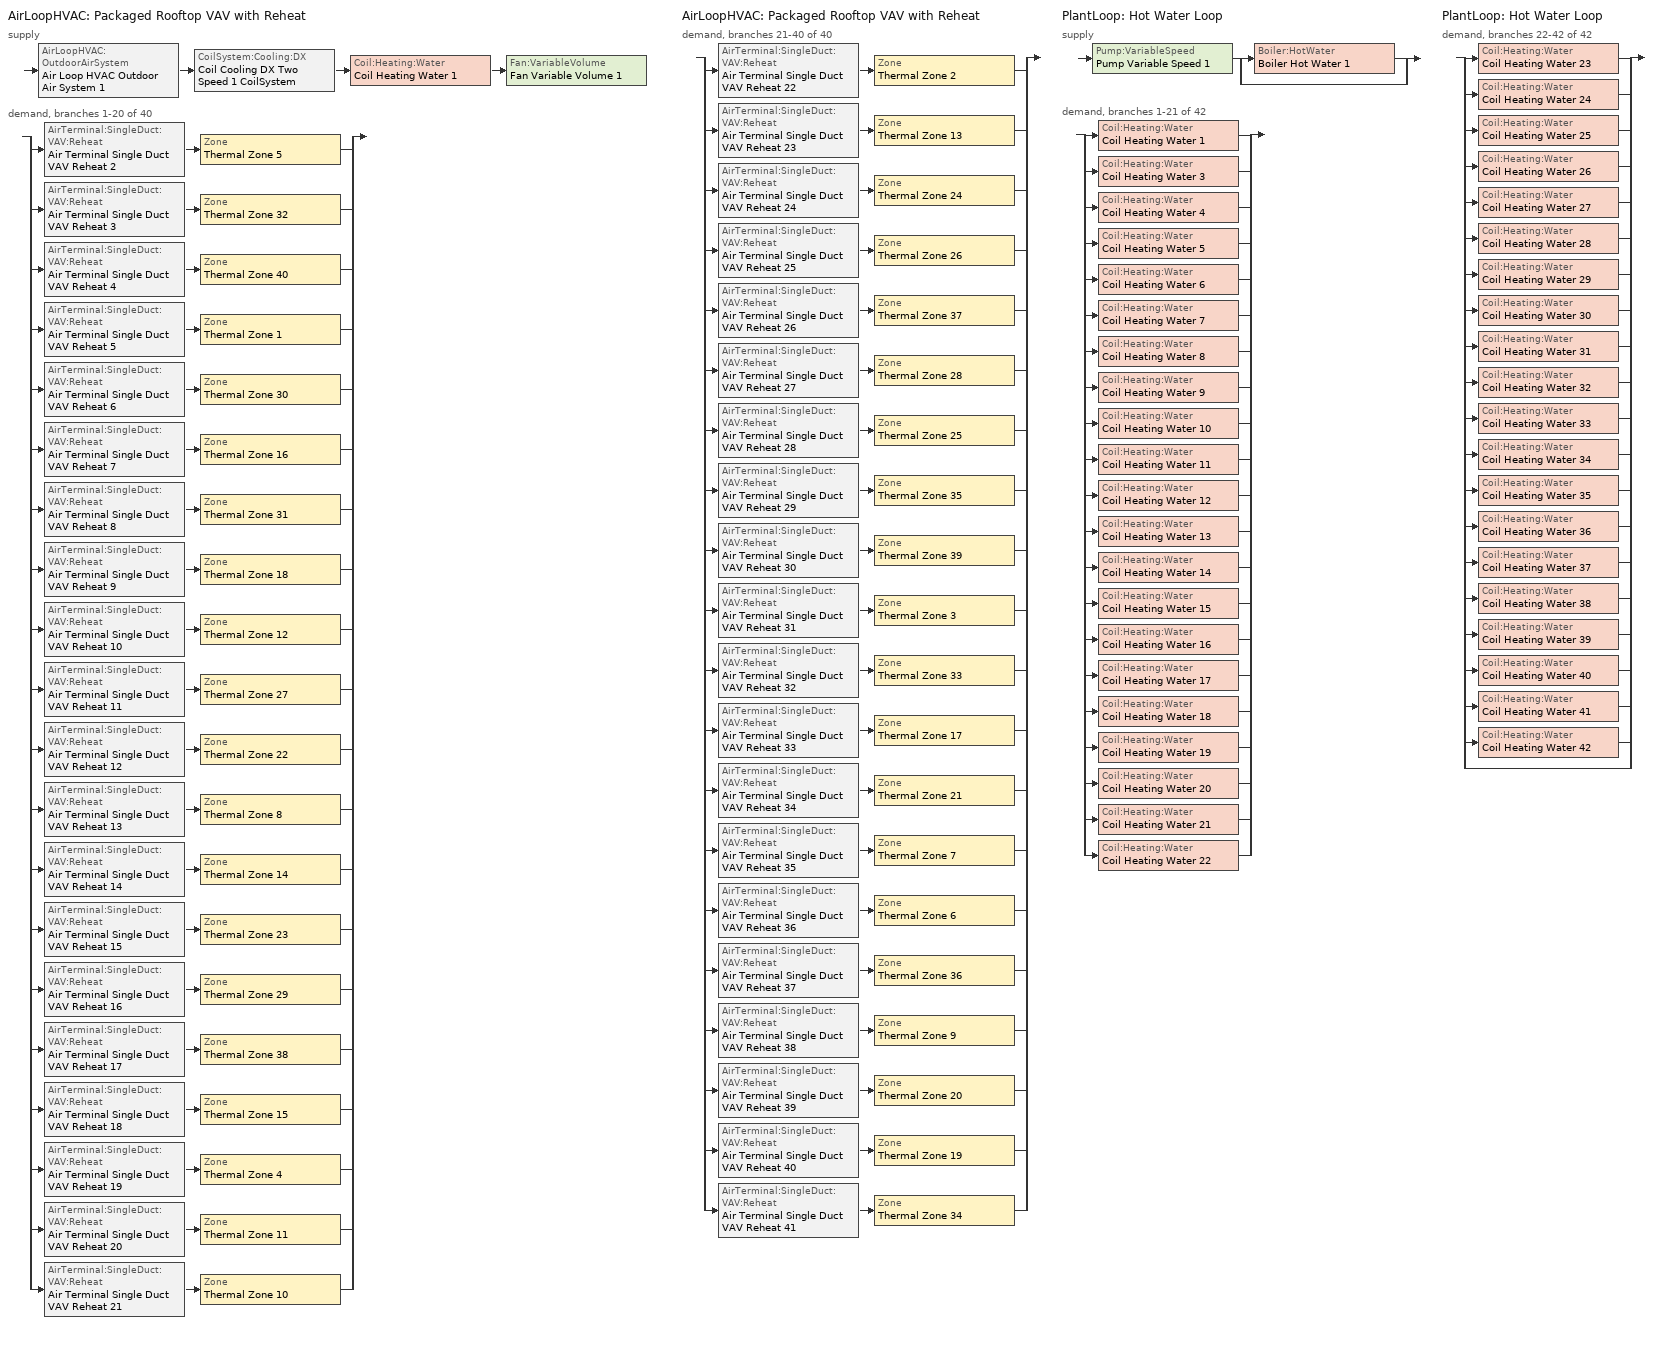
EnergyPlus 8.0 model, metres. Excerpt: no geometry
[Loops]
AirLoopHVAC 'Packaged Rooftop VAV with Reheat'
 supply: AirLoopHVAC:OutdoorAirSystem 'Air Loop HVAC Outdoor Air System 1' > CoilSystem:Cooling:DX 'Coil Cooling DX Two Speed 1 CoilSystem' > Coil:Heating:Water 'Coil Heating Water 1' > Fan:VariableVolume 'Fan Variable Volume 1'
 demand, branches 1-20 of 40: split
  | AirTerminal:SingleDuct:VAV:Reheat 'Air Terminal Single Duct VAV Reheat 2' > Zone 'Thermal Zone 5'
  | AirTerminal:SingleDuct:VAV:Reheat 'Air Terminal Single Duct VAV Reheat 3' > Zone 'Thermal Zone 32'
  | AirTerminal:SingleDuct:VAV:Reheat 'Air Terminal Single Duct VAV Reheat 4' > Zone 'Thermal Zone 40'
  | AirTerminal:SingleDuct:VAV:Reheat 'Air Terminal Single Duct VAV Reheat 5' > Zone 'Thermal Zone 1'
  | AirTerminal:SingleDuct:VAV:Reheat 'Air Terminal Single Duct VAV Reheat 6' > Zone 'Thermal Zone 30'
  | AirTerminal:SingleDuct:VAV:Reheat 'Air Terminal Single Duct VAV Reheat 7' > Zone 'Thermal Zone 16'
  | AirTerminal:SingleDuct:VAV:Reheat 'Air Terminal Single Duct VAV Reheat 8' > Zone 'Thermal Zone 31'
  | AirTerminal:SingleDuct:VAV:Reheat 'Air Terminal Single Duct VAV Reheat 9' > Zone 'Thermal Zone 18'
  | AirTerminal:SingleDuct:VAV:Reheat 'Air Terminal Single Duct VAV Reheat 10' > Zone 'Thermal Zone 12'
  | AirTerminal:SingleDuct:VAV:Reheat 'Air Terminal Single Duct VAV Reheat 11' > Zone 'Thermal Zone 27'
  | AirTerminal:SingleDuct:VAV:Reheat 'Air Terminal Single Duct VAV Reheat 12' > Zone 'Thermal Zone 22'
  | AirTerminal:SingleDuct:VAV:Reheat 'Air Terminal Single Duct VAV Reheat 13' > Zone 'Thermal Zone 8'
  | AirTerminal:SingleDuct:VAV:Reheat 'Air Terminal Single Duct VAV Reheat 14' > Zone 'Thermal Zone 14'
  | AirTerminal:SingleDuct:VAV:Reheat 'Air Terminal Single Duct VAV Reheat 15' > Zone 'Thermal Zone 23'
  | AirTerminal:SingleDuct:VAV:Reheat 'Air Terminal Single Duct VAV Reheat 16' > Zone 'Thermal Zone 29'
  | AirTerminal:SingleDuct:VAV:Reheat 'Air Terminal Single Duct VAV Reheat 17' > Zone 'Thermal Zone 38'
  | AirTerminal:SingleDuct:VAV:Reheat 'Air Terminal Single Duct VAV Reheat 18' > Zone 'Thermal Zone 15'
  | AirTerminal:SingleDuct:VAV:Reheat 'Air Terminal Single Duct VAV Reheat 19' > Zone 'Thermal Zone 4'
  | AirTerminal:SingleDuct:VAV:Reheat 'Air Terminal Single Duct VAV Reheat 20' > Zone 'Thermal Zone 11'
  | AirTerminal:SingleDuct:VAV:Reheat 'Air Terminal Single Duct VAV Reheat 21' > Zone 'Thermal Zone 10'
AirLoopHVAC 'Packaged Rooftop VAV with Reheat'
 demand, branches 21-40 of 40: split
  | AirTerminal:SingleDuct:VAV:Reheat 'Air Terminal Single Duct VAV Reheat 22' > Zone 'Thermal Zone 2'
  | AirTerminal:SingleDuct:VAV:Reheat 'Air Terminal Single Duct VAV Reheat 23' > Zone 'Thermal Zone 13'
  | AirTerminal:SingleDuct:VAV:Reheat 'Air Terminal Single Duct VAV Reheat 24' > Zone 'Thermal Zone 24'
  | AirTerminal:SingleDuct:VAV:Reheat 'Air Terminal Single Duct VAV Reheat 25' > Zone 'Thermal Zone 26'
  | AirTerminal:SingleDuct:VAV:Reheat 'Air Terminal Single Duct VAV Reheat 26' > Zone 'Thermal Zone 37'
  | AirTerminal:SingleDuct:VAV:Reheat 'Air Terminal Single Duct VAV Reheat 27' > Zone 'Thermal Zone 28'
  | AirTerminal:SingleDuct:VAV:Reheat 'Air Terminal Single Duct VAV Reheat 28' > Zone 'Thermal Zone 25'
  | AirTerminal:SingleDuct:VAV:Reheat 'Air Terminal Single Duct VAV Reheat 29' > Zone 'Thermal Zone 35'
  | AirTerminal:SingleDuct:VAV:Reheat 'Air Terminal Single Duct VAV Reheat 30' > Zone 'Thermal Zone 39'
  | AirTerminal:SingleDuct:VAV:Reheat 'Air Terminal Single Duct VAV Reheat 31' > Zone 'Thermal Zone 3'
  | AirTerminal:SingleDuct:VAV:Reheat 'Air Terminal Single Duct VAV Reheat 32' > Zone 'Thermal Zone 33'
  | AirTerminal:SingleDuct:VAV:Reheat 'Air Terminal Single Duct VAV Reheat 33' > Zone 'Thermal Zone 17'
  | AirTerminal:SingleDuct:VAV:Reheat 'Air Terminal Single Duct VAV Reheat 34' > Zone 'Thermal Zone 21'
  | AirTerminal:SingleDuct:VAV:Reheat 'Air Terminal Single Duct VAV Reheat 35' > Zone 'Thermal Zone 7'
  | AirTerminal:SingleDuct:VAV:Reheat 'Air Terminal Single Duct VAV Reheat 36' > Zone 'Thermal Zone 6'
  | AirTerminal:SingleDuct:VAV:Reheat 'Air Terminal Single Duct VAV Reheat 37' > Zone 'Thermal Zone 36'
  | AirTerminal:SingleDuct:VAV:Reheat 'Air Terminal Single Duct VAV Reheat 38' > Zone 'Thermal Zone 9'
  | AirTerminal:SingleDuct:VAV:Reheat 'Air Terminal Single Duct VAV Reheat 39' > Zone 'Thermal Zone 20'
  | AirTerminal:SingleDuct:VAV:Reheat 'Air Terminal Single Duct VAV Reheat 40' > Zone 'Thermal Zone 19'
  | AirTerminal:SingleDuct:VAV:Reheat 'Air Terminal Single Duct VAV Reheat 41' > Zone 'Thermal Zone 34'
PlantLoop 'Hot Water Loop'
 supply: Pump:VariableSpeed 'Pump Variable Speed 1' > split
  | Boiler:HotWater 'Boiler Hot Water 1'
  | bypass
 demand, branches 1-21 of 42: split
  | Coil:Heating:Water 'Coil Heating Water 1'
  | Coil:Heating:Water 'Coil Heating Water 3'
  | Coil:Heating:Water 'Coil Heating Water 4'
  | Coil:Heating:Water 'Coil Heating Water 5'
  | Coil:Heating:Water 'Coil Heating Water 6'
  | Coil:Heating:Water 'Coil Heating Water 7'
  | Coil:Heating:Water 'Coil Heating Water 8'
  | Coil:Heating:Water 'Coil Heating Water 9'
  | Coil:Heating:Water 'Coil Heating Water 10'
  | Coil:Heating:Water 'Coil Heating Water 11'
  | Coil:Heating:Water 'Coil Heating Water 12'
  | Coil:Heating:Water 'Coil Heating Water 13'
  | Coil:Heating:Water 'Coil Heating Water 14'
  | Coil:Heating:Water 'Coil Heating Water 15'
  | Coil:Heating:Water 'Coil Heating Water 16'
  | Coil:Heating:Water 'Coil Heating Water 17'
  | Coil:Heating:Water 'Coil Heating Water 18'
  | Coil:Heating:Water 'Coil Heating Water 19'
  | Coil:Heating:Water 'Coil Heating Water 20'
  | Coil:Heating:Water 'Coil Heating Water 21'
  | Coil:Heating:Water 'Coil Heating Water 22'
PlantLoop 'Hot Water Loop'
 demand, branches 22-42 of 42: split
  | Coil:Heating:Water 'Coil Heating Water 23'
  | Coil:Heating:Water 'Coil Heating Water 24'
  | Coil:Heating:Water 'Coil Heating Water 25'
  | Coil:Heating:Water 'Coil Heating Water 26'
  | Coil:Heating:Water 'Coil Heating Water 27'
  | Coil:Heating:Water 'Coil Heating Water 28'
  | Coil:Heating:Water 'Coil Heating Water 29'
  | Coil:Heating:Water 'Coil Heating Water 30'
  | Coil:Heating:Water 'Coil Heating Water 31'
  | Coil:Heating:Water 'Coil Heating Water 32'
  | Coil:Heating:Water 'Coil Heating Water 33'
  | Coil:Heating:Water 'Coil Heating Water 34'
  | Coil:Heating:Water 'Coil Heating Water 35'
  | Coil:Heating:Water 'Coil Heating Water 36'
  | Coil:Heating:Water 'Coil Heating Water 37'
  | Coil:Heating:Water 'Coil Heating Water 38'
  | Coil:Heating:Water 'Coil Heating Water 39'
  | Coil:Heating:Water 'Coil Heating Water 40'
  | Coil:Heating:Water 'Coil Heating Water 41'
  | Coil:Heating:Water 'Coil Heating Water 42'
  | bypass
[AirLoopHVAC]
Packaged Rooftop VAV with Reheat: Design Supply Air Flow Rate {m3/s}=AutoSize
[Sizing:System]
Packaged Rooftop VAV with Reheat: Type of Load to Size On=Sensible; Design Outdoor Air Flow Rate {m3/s}=Autosize; Minimum System Air Flow Ratio=0.3; Preheat Design Temperature {C}=7; Preheat Design Humidity Ratio {kgWater/kgDryAir}=0.008; Precool Design Temperature {C}=12.8; Precool Design Humidity Ratio {kgWater/kgDryAir}=0.008; Central Cooling Design Supply Air Temperature {C}=12.8; Central Heating Design Supply Air Temperature {C}=12.8; Sizing Option=NonCoincident; 100% Outdoor Air in Cooling=Yes; 100% Outdoor Air in Heating=Yes; Central Cooling Design Supply Air Humidity Ratio {kgWater/kgDryAir}=0.0085; Central Heating Design Supply Air Humidity Ratio {kgWater/kgDryAir}=0.008; Cooling Design Air Flow Method=DesignDay; Cooling Design Air Flow Rate {m3/s}=0; Heating Design Air Flow Method=DesignDay; Heating Design Air Flow Rate {m3/s}=0; System Outdoor Air Method=ZoneSum
[Controller:WaterCoil]
Controller Water Coil 1: Control Variable=Temperature; Action=Normal; Actuator Variable=Flow; Controller Convergence Tolerance {deltaC}=Autosize; Maximum Actuated Flow {m3/s}=Autosize; Minimum Actuated Flow {m3/s}=1e-07
[Controller:OutdoorAir]
Controller Outdoor Air 1: Minimum Outdoor Air Flow Rate {m3/s}=Autosize; Maximum Outdoor Air Flow Rate {m3/s}=Autosize; Economizer Control Type=NoEconomizer; Economizer Control Action Type=ModulateFlow; Economizer Maximum Limit Dry-Bulb Temperature {C}=28; Economizer Maximum Limit Enthalpy {J/kg}=64000; Economizer Minimum Limit Dry-Bulb Temperature {C}=-100; Lockout Type=NoLockout; Minimum Limit Type=FixedMinimum; Mechanical Ventilation Controller=Controller Mechanical Ventilation 1; High Humidity Control=No; Control High Indoor Humidity Based on Outdoor Humidity Ratio=Yes; Heat Recovery Bypass Control Type=BypassWhenOAFlowGreaterThanMinimum
[Controller:MechanicalVentilation]
Controller Mechanical Ventilation 1: Availability Schedule=Always On Discrete; Demand Controlled Ventilation=No; System Outdoor Air Method=ZoneSum; Zone Name 1=Thermal Zone 1; Design Specification Outdoor Air Object Name 1=ASHRAE_90.1-2004 ClimateZone 1-8 MediumOffice WholeBuilding Ventilation; Design Specification Zone Air Distribution Object Name 1=Thermal Zone 1 Design Spec Zone Air Dist; Zone Name 2=Thermal Zone 10; Design Specification Outdoor Air Object Name 2=ASHRAE_90.1-2004 ClimateZone 1-8 MediumOffice WholeBuilding Ventilation; Design Specification Zone Air Distribution Object Name 2=Thermal Zone 10 Design Spec Zone Air Dist; Zone Name 3=Thermal Zone 11; Design Specification Outdoor Air Object Name 3=ASHRAE_90.1-2004 ClimateZone 1-8 MediumOffice WholeBuilding Ventilation; Design Specification Zone Air Distribution Object Name 3=Thermal Zone 11 Design Spec Zone Air Dist; Zone Name 4=Thermal Zone 12; Design Specification Outdoor Air Object Name 4=ASHRAE_90.1-2004 ClimateZone 1-8 MediumOffice WholeBuilding Ventilation; Design Specification Zone Air Distribution Object Name 4=Thermal Zone 12 Design Spec Zone Air Dist; Zone Name 5=Thermal Zone 13; Design Specification Outdoor Air Object Name 5=ASHRAE_90.1-2004 ClimateZone 1-8 MediumOffice WholeBuilding Ventilation; Design Specification Zone Air Distribution Object Name 5=Thermal Zone 13 Design Spec Zone Air Dist; Zone Name 6=Thermal Zone 14; Design Specification Outdoor Air Object Name 6=ASHRAE_90.1-2004 ClimateZone 1-8 MediumOffice WholeBuilding Ventilation; Design Specification Zone Air Distribution Object Name 6=Thermal Zone 14 Design Spec Zone Air Dist; Zone Name 7=Thermal Zone 15; Design Specification Outdoor Air Object Name 7=ASHRAE_90.1-2004 ClimateZone 1-8 MediumOffice WholeBuilding Ventilation; Design Specification Zone Air Distribution Object Name 7=Thermal Zone 15 Design Spec Zone Air Dist; Zone Name 8=Thermal Zone 16; Design Specification Outdoor Air Object Name 8=ASHRAE_90.1-2004 ClimateZone 1-8 MediumOffice WholeBuilding Ventilation; Design Specification Zone Air Distribution Object Name 8=Thermal Zone 16 Design Spec Zone Air Dist; Zone Name 9=Thermal Zone 17; Design Specification Outdoor Air Object Name 9=ASHRAE_90.1-2004 ClimateZone 1-8 MediumOffice WholeBuilding Ventilation; Design Specification Zone Air Distribution Object Name 9=Thermal Zone 17 Design Spec Zone Air Dist; Zone Name 10=Thermal Zone 18; Design Specification Outdoor Air Object Name 10=ASHRAE_90.1-2004 ClimateZone 1-8 MediumOffice WholeBuilding Ventilation; Design Specification Zone Air Distribution Object Name 10=Thermal Zone 18 Design Spec Zone Air Dist; Zone Name 11=Thermal Zone 19; Design Specification Outdoor Air Object Name 11=ASHRAE_90.1-2004 ClimateZone 1-8 MediumOffice WholeBuilding Ventilation; Design Specification Zone Air Distribution Object Name 11=Thermal Zone 19 Design Spec Zone Air Dist; Zone Name 12=Thermal Zone 2; Design Specification Outdoor Air Object Name 12=ASHRAE_90.1-2004 ClimateZone 1-8 MediumOffice WholeBuilding Ventilation; Design Specification Zone Air Distribution Object Name 12=Thermal Zone 2 Design Spec Zone Air Dist; Zone Name 13=Thermal Zone 20; Design Specification Outdoor Air Object Name 13=ASHRAE_90.1-2004 ClimateZone 1-8 MediumOffice WholeBuilding Ventilation; Design Specification Zone Air Distribution Object Name 13=Thermal Zone 20 Design Spec Zone Air Dist; Zone Name 14=Thermal Zone 21; Design Specification Outdoor Air Object Name 14=ASHRAE_90.1-2004 ClimateZone 1-8 MediumOffice WholeBuilding Ventilation; Design Specification Zone Air Distribution Object Name 14=Thermal Zone 21 Design Spec Zone Air Dist; Zone Name 15=Thermal Zone 22; Design Specification Outdoor Air Object Name 15=ASHRAE_90.1-2004 ClimateZone 1-8 MediumOffice WholeBuilding Ventilation; Design Specification Zone Air Distribution Object Name 15=Thermal Zone 22 Design Spec Zone Air Dist; Zone Name 16=Thermal Zone 23; Design Specification Outdoor Air Object Name 16=ASHRAE_90.1-2004 ClimateZone 1-8 MediumOffice WholeBuilding Ventilation; Design Specification Zone Air Distribution Object Name 16=Thermal Zone 23 Design Spec Zone Air Dist; Zone Name 17=Thermal Zone 24; Design Specification Outdoor Air Object Name 17=ASHRAE_90.1-2004 ClimateZone 1-8 MediumOffice WholeBuilding Ventilation; Design Specification Zone Air Distribution Object Name 17=Thermal Zone 24 Design Spec Zone Air Dist; Zone Name 18=Thermal Zone 25; Design Specification Outdoor Air Object Name 18=ASHRAE_90.1-2004 ClimateZone 1-8 MediumOffice WholeBuilding Ventilation; Design Specification Zone Air Distribution Object Name 18=Thermal Zone 25 Design Spec Zone Air Dist; Zone Name 19=Thermal Zone 26; Design Specification Outdoor Air Object Name 19=ASHRAE_90.1-2004 ClimateZone 1-8 MediumOffice WholeBuilding Ventilation; Design Specification Zone Air Distribution Object Name 19=Thermal Zone 26 Design Spec Zone Air Dist; Zone Name 20=Thermal Zone 27; Design Specification Outdoor Air Object Name 20=ASHRAE_90.1-2004 ClimateZone 1-8 MediumOffice WholeBuilding Ventilation; Design Specification Zone Air Distribution Object Name 20=Thermal Zone 27 Design Spec Zone Air Dist; Zone Name 21=Thermal Zone 28; Design Specification Outdoor Air Object Name 21=ASHRAE_90.1-2004 ClimateZone 1-8 MediumOffice WholeBuilding Ventilation; Design Specification Zone Air Distribution Object Name 21=Thermal Zone 28 Design Spec Zone Air Dist; Zone Name 22=Thermal Zone 29; Design Specification Outdoor Air Object Name 22=ASHRAE_90.1-2004 ClimateZone 1-8 MediumOffice WholeBuilding Ventilation; Design Specification Zone Air Distribution Object Name 22=Thermal Zone 29 Design Spec Zone Air Dist; Zone Name 23=Thermal Zone 3; Design Specification Outdoor Air Object Name 23=ASHRAE_90.1-2004 ClimateZone 1-8 MediumOffice WholeBuilding Ventilation; Design Specification Zone Air Distribution Object Name 23=Thermal Zone 3 Design Spec Zone Air Dist; Zone Name 24=Thermal Zone 30; Design Specification Outdoor Air Object Name 24=ASHRAE_90.1-2004 ClimateZone 1-8 MediumOffice WholeBuilding Ventilation; Design Specification Zone Air Distribution Object Name 24=Thermal Zone 30 Design Spec Zone Air Dist; Zone Name 25=Thermal Zone 31; Design Specification Outdoor Air Object Name 25=ASHRAE_90.1-2004 ClimateZone 1-8 MediumOffice WholeBuilding Ventilation; Design Specification Zone Air Distribution Object Name 25=Thermal Zone 31 Design Spec Zone Air Dist; Zone Name 26=Thermal Zone 32; Design Specification Outdoor Air Object Name 26=ASHRAE_90.1-2004 ClimateZone 1-8 MediumOffice WholeBuilding Ventilation; Design Specification Zone Air Distribution Object Name 26=Thermal Zone 32 Design Spec Zone Air Dist; Zone Name 27=Thermal Zone 33; Design Specification Outdoor Air Object Name 27=ASHRAE_90.1-2004 ClimateZone 1-8 MediumOffice WholeBuilding Ventilation; Design Specification Zone Air Distribution Object Name 27=Thermal Zone 33 Design Spec Zone Air Dist; Zone Name 28=Thermal Zone 34; Design Specification Outdoor Air Object Name 28=ASHRAE_90.1-2004 ClimateZone 1-8 MediumOffice WholeBuilding Ventilation; Design Specification Zone Air Distribution Object Name 28=Thermal Zone 34 Design Spec Zone Air Dist; Zone Name 29=Thermal Zone 35; Design Specification Outdoor Air Object Name 29=ASHRAE_90.1-2004 ClimateZone 1-8 MediumOffice WholeBuilding Ventilation; Design Specification Zone Air Distribution Object Name 29=Thermal Zone 35 Design Spec Zone Air Dist; Zone Name 30=Thermal Zone 36; Design Specification Outdoor Air Object Name 30=ASHRAE_90.1-2004 ClimateZone 1-8 MediumOffice WholeBuilding Ventilation; Design Specification Zone Air Distribution Object Name 30=Thermal Zone 36 Design Spec Zone Air Dist; Zone Name 31=Thermal Zone 37; Design Specification Outdoor Air Object Name 31=ASHRAE_90.1-2004 ClimateZone 1-8 MediumOffice WholeBuilding Ventilation; Design Specification Zone Air Distribution Object Name 31=Thermal Zone 37 Design Spec Zone Air Dist; Zone Name 32=Thermal Zone 38; Design Specification Outdoor Air Object Name 32=ASHRAE_90.1-2004 ClimateZone 1-8 MediumOffice WholeBuilding Ventilation; Design Specification Zone Air Distribution Object Name 32=Thermal Zone 38 Design Spec Zone Air Dist; Zone Name 33=Thermal Zone 39; Design Specification Outdoor Air Object Name 33=ASHRAE_90.1-2004 ClimateZone 1-8 MediumOffice WholeBuilding Ventilation; Design Specification Zone Air Distribution Object Name 33=Thermal Zone 39 Design Spec Zone Air Dist; Zone Name 34=Thermal Zone 4; Design Specification Outdoor Air Object Name 34=ASHRAE_90.1-2004 ClimateZone 1-8 MediumOffice WholeBuilding Ventilation; Design Specification Zone Air Distribution Object Name 34=Thermal Zone 4 Design Spec Zone Air Dist; Zone Name 35=Thermal Zone 40; Design Specification Outdoor Air Object Name 35=ASHRAE_90.1-2004 ClimateZone 1-8 MediumOffice WholeBuilding Ventilation; Design Specification Zone Air Distribution Object Name 35=Thermal Zone 40 Design Spec Zone Air Dist; Zone Name 36=Thermal Zone 5; Design Specification Outdoor Air Object Name 36=ASHRAE_90.1-2004 ClimateZone 1-8 MediumOffice WholeBuilding Ventilation; Design Specification Zone Air Distribution Object Name 36=Thermal Zone 5 Design Spec Zone Air Dist; Zone Name 37=Thermal Zone 6; Design Specification Outdoor Air Object Name 37=ASHRAE_90.1-2004 ClimateZone 1-8 MediumOffice WholeBuilding Ventilation; Design Specification Zone Air Distribution Object Name 37=Thermal Zone 6 Design Spec Zone Air Dist; Zone Name 38=Thermal Zone 7; Design Specification Outdoor Air Object Name 38=ASHRAE_90.1-2004 ClimateZone 1-8 MediumOffice WholeBuilding Ventilation; Design Specification Zone Air Distribution Object Name 38=Thermal Zone 7 Design Spec Zone Air Dist; Zone Name 39=Thermal Zone 8; Design Specification Outdoor Air Object Name 39=ASHRAE_90.1-2004 ClimateZone 1-8 MediumOffice WholeBuilding Ventilation; Design Specification Zone Air Distribution Object Name 39=Thermal Zone 8 Design Spec Zone Air Dist; Zone Name 40=Thermal Zone 9; Design Specification Outdoor Air Object Name 40=ASHRAE_90.1-2004 ClimateZone 1-8 MediumOffice WholeBuilding Ventilation; Design Specification Zone Air Distribution Object Name 40=Thermal Zone 9 Design Spec Zone Air Dist
[SetpointManager:MixedAir] Control Variable=Temperature
Setpoint Manager Mixed Air 3; Setpoint Manager Mixed Air 2; Setpoint Manager Mixed Air 1
[CoilSystem:Cooling:DX]
Coil Cooling DX Two Speed 1 CoilSystem: Availability Schedule=Always On Discrete; Cooling Coil=Coil Cooling DX Two Speed 1
[Coil:Cooling:DX:TwoSpeed]
Coil Cooling DX Two Speed 1: Availability Schedule=Always On Discrete; Rated High Speed Total Cooling Capacity {W}=Autosize; Rated High Speed Sensible Heat Ratio=Autosize; Rated High Speed COP {W/W}=3.5; Rated High Speed Air Flow Rate {m3/s}=Autosize; Total Cooling Capacity Function of Temperature Curve=Curve Biquadratic 1; Total Cooling Capacity Function of Flow Fraction Curve=Curve Quadratic 1; Energy Input Ratio Function of Temperature Curve=Curve Biquadratic 2; Energy Input Ratio Function of Flow Fraction Curve=Curve Quadratic 2; Part Load Fraction Correlation Curve=Curve Quadratic 3; Rated Low Speed Total Cooling Capacity {W}=Autosize; Rated Low Speed Sensible Heat Ratio=0.69; Rated Low Speed COP {W/W}=4.5; Rated Low Speed Air Flow Rate {m3/s}=Autosize; Low Speed Total Cooling Capacity Function of Temperature Curve=Curve Biquadratic 3; Low Speed Energy Input Ratio Function of Temperature Curve=Curve Biquadratic 4; Condenser Type=AirCooled; High Speed Evaporative Condenser Effectiveness=0; Low Speed Evaporative Condenser Effectiveness=0; Basin Heater Capacity {W/K}=10; Basin Heater Setpoint Temperature {C}=2
[Coil:Heating:Water] Availability Schedule=Always On Discrete; U-Factor Times Area Value {W/K}=Autosize; Maximum Water Flow Rate {m3/s}=Autosize; Performance Input Method=UFactorTimesAreaAndDesignWaterFlowRate; Rated Capacity {W}=Autosize; Rated Inlet Water Temperature {C}=82.2; Rated Inlet Air Temperature {C}=16.6; Rated Outlet Water Temperature {C}=71.1; Rated Outlet Air Temperature {C}=32.2; Rated Ratio for Air and Water Convection=0.5
Coil Heating Water 1; Coil Heating Water 3; Coil Heating Water 4; Coil Heating Water 5; Coil Heating Water 6; Coil Heating Water 7; Coil Heating Water 8; Coil Heating Water 9; Coil Heating Water 10; Coil Heating Water 11; Coil Heating Water 12; Coil Heating Water 13; Coil Heating Water 14; Coil Heating Water 15; Coil Heating Water 16; Coil Heating Water 17; Coil Heating Water 18; Coil Heating Water 19; Coil Heating Water 20; Coil Heating Water 21; Coil Heating Water 22; Coil Heating Water 23; Coil Heating Water 24; Coil Heating Water 25; Coil Heating Water 26; Coil Heating Water 27; Coil Heating Water 28; Coil Heating Water 29; Coil Heating Water 30; Coil Heating Water 31; Coil Heating Water 32; Coil Heating Water 33; Coil Heating Water 34; Coil Heating Water 35; Coil Heating Water 36; Coil Heating Water 37; Coil Heating Water 38; Coil Heating Water 39; Coil Heating Water 40; Coil Heating Water 41; Coil Heating Water 42
[Fan:VariableVolume]
Fan Variable Volume 1: Availability Schedule=Always On Discrete; Fan Efficiency=0.5; Pressure Rise {Pa}=500; Maximum Flow Rate {m3/s}=AutoSize; Fan Power Minimum Flow Rate Input Method=FixedFlowRate; Fan Power Minimum Flow Fraction=0; Fan Power Minimum Air Flow Rate {m3/s}=0; Motor Efficiency=0.93; Motor In Airstream Fraction=1; Fan Power Coefficient 1=0.0407599; Fan Power Coefficient 2=0.088045; Fan Power Coefficient 3=-0.0729261; Fan Power Coefficient 4=0.94374; Fan Power Coefficient 5=0
[SetpointManager:Scheduled] Control Variable=Temperature
Name | Schedule
Setpoint Manager Scheduled 1 | Deck_Temperature
Setpoint Manager Scheduled 2 | Hot_Water_Temperature
[AirTerminal:SingleDuct:VAV:Reheat] Availability Schedule=Always On Discrete; Maximum Air Flow Rate {m3/s}=Autosize; Zone Minimum Air Flow Input Method=Constant; Constant Minimum Air Flow Fraction=0.3; Fixed Minimum Air Flow Rate {m3/s}=0.3; Maximum Hot Water or Steam Flow Rate {m3/s}=Autosize; Minimum Hot Water or Steam Flow Rate {m3/s}=0; Convergence Tolerance=0.001; Damper Heating Action=Normal; Maximum Flow per Zone Floor Area During Reheat {m3/s-m2}=Autocalculate; Maximum Flow Fraction During Reheat=Autocalculate; Maximum Reheat Air Temperature {C}=35
Name | Reheat Coil
Air Terminal Single Duct VAV Reheat 2 | Coil Heating Water 3
Air Terminal Single Duct VAV Reheat 3 | Coil Heating Water 4
Air Terminal Single Duct VAV Reheat 4 | Coil Heating Water 5
Air Terminal Single Duct VAV Reheat 5 | Coil Heating Water 6
Air Terminal Single Duct VAV Reheat 6 | Coil Heating Water 7
Air Terminal Single Duct VAV Reheat 7 | Coil Heating Water 8
Air Terminal Single Duct VAV Reheat 8 | Coil Heating Water 9
Air Terminal Single Duct VAV Reheat 9 | Coil Heating Water 10
Air Terminal Single Duct VAV Reheat 10 | Coil Heating Water 11
Air Terminal Single Duct VAV Reheat 11 | Coil Heating Water 12
Air Terminal Single Duct VAV Reheat 12 | Coil Heating Water 13
Air Terminal Single Duct VAV Reheat 13 | Coil Heating Water 14
Air Terminal Single Duct VAV Reheat 14 | Coil Heating Water 15
Air Terminal Single Duct VAV Reheat 15 | Coil Heating Water 16
Air Terminal Single Duct VAV Reheat 16 | Coil Heating Water 17
Air Terminal Single Duct VAV Reheat 17 | Coil Heating Water 18
Air Terminal Single Duct VAV Reheat 18 | Coil Heating Water 19
Air Terminal Single Duct VAV Reheat 19 | Coil Heating Water 20
Air Terminal Single Duct VAV Reheat 20 | Coil Heating Water 21
Air Terminal Single Duct VAV Reheat 21 | Coil Heating Water 22
Air Terminal Single Duct VAV Reheat 22 | Coil Heating Water 23
Air Terminal Single Duct VAV Reheat 23 | Coil Heating Water 24
Air Terminal Single Duct VAV Reheat 24 | Coil Heating Water 25
Air Terminal Single Duct VAV Reheat 25 | Coil Heating Water 26
Air Terminal Single Duct VAV Reheat 26 | Coil Heating Water 27
Air Terminal Single Duct VAV Reheat 27 | Coil Heating Water 28
Air Terminal Single Duct VAV Reheat 28 | Coil Heating Water 29
Air Terminal Single Duct VAV Reheat 29 | Coil Heating Water 30
Air Terminal Single Duct VAV Reheat 30 | Coil Heating Water 31
Air Terminal Single Duct VAV Reheat 31 | Coil Heating Water 32
Air Terminal Single Duct VAV Reheat 32 | Coil Heating Water 33
Air Terminal Single Duct VAV Reheat 33 | Coil Heating Water 34
Air Terminal Single Duct VAV Reheat 34 | Coil Heating Water 35
Air Terminal Single Duct VAV Reheat 35 | Coil Heating Water 36
Air Terminal Single Duct VAV Reheat 36 | Coil Heating Water 37
Air Terminal Single Duct VAV Reheat 37 | Coil Heating Water 38
Air Terminal Single Duct VAV Reheat 38 | Coil Heating Water 39
Air Terminal Single Duct VAV Reheat 39 | Coil Heating Water 40
Air Terminal Single Duct VAV Reheat 40 | Coil Heating Water 41
Air Terminal Single Duct VAV Reheat 41 | Coil Heating Water 42
[PlantLoop]
Hot Water Loop: Fluid Type=Water; Plant Equipment Operation Scheme=Hot Water Loop Operation Scheme List; Maximum Loop Temperature {C}=100; Minimum Loop Temperature {C}=0; Maximum Loop Flow Rate {m3/s}=Autosize; Minimum Loop Flow Rate {m3/s}=0; Plant Loop Volume {m3}=Autocalculate; Load Distribution Scheme=Optimal
[PlantEquipmentOperationSchemes]
Hot Water Loop Operation Scheme List: Control Scheme Object Type 1=PlantEquipmentOperation:HeatingLoad; Control Scheme Name 1=Hot Water Loop Heating Operation Scheme; Control Scheme Schedule Name 1=Always On Discrete
[PlantEquipmentOperation:HeatingLoad]
Hot Water Loop Heating Operation Scheme: Load Range Lower Limit 1 {W}=0; Load Range Upper Limit 1 {W}=1000000000; Range Equipment List Name 1=Hot Water Loop Heating Equipment List
[PlantEquipmentList]
Hot Water Loop Heating Equipment List: Boiler:HotWater, Boiler Hot Water 1
[Sizing:Plant]
Hot Water Loop: Loop Type=Heating; Design Loop Exit Temperature {C}=82; Loop Design Temperature Difference {deltaC}=11
[Pump:VariableSpeed]
Pump Variable Speed 1: Rated Flow Rate {m3/s}=Autosize; Rated Pump Head {Pa}=179352; Rated Power Consumption {W}=Autosize; Motor Efficiency=0.9; Fraction of Motor Inefficiencies to Fluid Stream=0; Coefficient 1 of the Part Load Performance Curve=0; Coefficient 2 of the Part Load Performance Curve=1; Coefficient 3 of the Part Load Performance Curve=0; Coefficient 4 of the Part Load Performance Curve=0; Minimum Flow Rate {m3/s}=0; Pump Control Type=Intermittent
[Boiler:HotWater]
Boiler Hot Water 1: Fuel Type=NaturalGas; Nominal Capacity {W}=Autosize; Nominal Thermal Efficiency=0.66; Efficiency Curve Temperature Evaluation Variable=LeavingBoiler; Normalized Boiler Efficiency Curve=Boiler Efficiency; Design Water Outlet Temperature {C}=82; Design Water Flow Rate {m3/s}=Autosize; Minimum Part Load Ratio=0; Maximum Part Load Ratio=1; Optimum Part Load Ratio=1; Water Outlet Upper Temperature Limit {C}=99; Boiler Flow Mode=ConstantFlow; Parasitic Electric Load {W}=0; Sizing Factor=1
[ZoneControl:Thermostat] Control Object Type 1=ThermostatSetpoint:DualSetpoint; Control Name 1=Thermostat Setpoint Dual Setpoint 1
Name | Zone or ZoneList | Control Type Schedule
Thermal Zone 1 Thermostat | Thermal Zone 1 | Thermal Zone 1 Thermostat Schedule
Thermal Zone 10 Thermostat | Thermal Zone 10 | Thermal Zone 10 Thermostat Schedule
Thermal Zone 11 Thermostat | Thermal Zone 11 | Thermal Zone 11 Thermostat Schedule
Thermal Zone 12 Thermostat | Thermal Zone 12 | Thermal Zone 12 Thermostat Schedule
Thermal Zone 13 Thermostat | Thermal Zone 13 | Thermal Zone 13 Thermostat Schedule
Thermal Zone 14 Thermostat | Thermal Zone 14 | Thermal Zone 14 Thermostat Schedule
Thermal Zone 15 Thermostat | Thermal Zone 15 | Thermal Zone 15 Thermostat Schedule
Thermal Zone 16 Thermostat | Thermal Zone 16 | Thermal Zone 16 Thermostat Schedule
Thermal Zone 17 Thermostat | Thermal Zone 17 | Thermal Zone 17 Thermostat Schedule
Thermal Zone 18 Thermostat | Thermal Zone 18 | Thermal Zone 18 Thermostat Schedule
Thermal Zone 19 Thermostat | Thermal Zone 19 | Thermal Zone 19 Thermostat Schedule
Thermal Zone 2 Thermostat | Thermal Zone 2 | Thermal Zone 2 Thermostat Schedule
Thermal Zone 20 Thermostat | Thermal Zone 20 | Thermal Zone 20 Thermostat Schedule
Thermal Zone 21 Thermostat | Thermal Zone 21 | Thermal Zone 21 Thermostat Schedule
Thermal Zone 22 Thermostat | Thermal Zone 22 | Thermal Zone 22 Thermostat Schedule
Thermal Zone 23 Thermostat | Thermal Zone 23 | Thermal Zone 23 Thermostat Schedule
Thermal Zone 24 Thermostat | Thermal Zone 24 | Thermal Zone 24 Thermostat Schedule
Thermal Zone 25 Thermostat | Thermal Zone 25 | Thermal Zone 25 Thermostat Schedule
Thermal Zone 26 Thermostat | Thermal Zone 26 | Thermal Zone 26 Thermostat Schedule
Thermal Zone 27 Thermostat | Thermal Zone 27 | Thermal Zone 27 Thermostat Schedule
Thermal Zone 28 Thermostat | Thermal Zone 28 | Thermal Zone 28 Thermostat Schedule
Thermal Zone 29 Thermostat | Thermal Zone 29 | Thermal Zone 29 Thermostat Schedule
Thermal Zone 3 Thermostat | Thermal Zone 3 | Thermal Zone 3 Thermostat Schedule
Thermal Zone 30 Thermostat | Thermal Zone 30 | Thermal Zone 30 Thermostat Schedule
Thermal Zone 31 Thermostat | Thermal Zone 31 | Thermal Zone 31 Thermostat Schedule
Thermal Zone 32 Thermostat | Thermal Zone 32 | Thermal Zone 32 Thermostat Schedule
Thermal Zone 33 Thermostat | Thermal Zone 33 | Thermal Zone 33 Thermostat Schedule
Thermal Zone 34 Thermostat | Thermal Zone 34 | Thermal Zone 34 Thermostat Schedule
Thermal Zone 35 Thermostat | Thermal Zone 35 | Thermal Zone 35 Thermostat Schedule
Thermal Zone 36 Thermostat | Thermal Zone 36 | Thermal Zone 36 Thermostat Schedule
Thermal Zone 37 Thermostat | Thermal Zone 37 | Thermal Zone 37 Thermostat Schedule
Thermal Zone 38 Thermostat | Thermal Zone 38 | Thermal Zone 38 Thermostat Schedule
Thermal Zone 39 Thermostat | Thermal Zone 39 | Thermal Zone 39 Thermostat Schedule
Thermal Zone 4 Thermostat | Thermal Zone 4 | Thermal Zone 4 Thermostat Schedule
Thermal Zone 40 Thermostat | Thermal Zone 40 | Thermal Zone 40 Thermostat Schedule
Thermal Zone 5 Thermostat | Thermal Zone 5 | Thermal Zone 5 Thermostat Schedule
Thermal Zone 6 Thermostat | Thermal Zone 6 | Thermal Zone 6 Thermostat Schedule
Thermal Zone 7 Thermostat | Thermal Zone 7 | Thermal Zone 7 Thermostat Schedule
Thermal Zone 8 Thermostat | Thermal Zone 8 | Thermal Zone 8 Thermostat Schedule
Thermal Zone 9 Thermostat | Thermal Zone 9 | Thermal Zone 9 Thermostat Schedule
[ThermostatSetpoint:DualSetpoint]
Thermostat Setpoint Dual Setpoint 1: Heating Setpoint Temperature Schedule=Heating Sch; Cooling Setpoint Temperature Schedule=Cooling Sch
[Zone equipment]
Thermal Zone 1: Air Terminal Single Duct VAV Reheat 5
Thermal Zone 10: Air Terminal Single Duct VAV Reheat 21
Thermal Zone 11: Air Terminal Single Duct VAV Reheat 20
Thermal Zone 12: Air Terminal Single Duct VAV Reheat 10
Thermal Zone 13: Air Terminal Single Duct VAV Reheat 23
Thermal Zone 14: Air Terminal Single Duct VAV Reheat 14
Thermal Zone 15: Air Terminal Single Duct VAV Reheat 18
Thermal Zone 16: Air Terminal Single Duct VAV Reheat 7
Thermal Zone 17: Air Terminal Single Duct VAV Reheat 33
Thermal Zone 18: Air Terminal Single Duct VAV Reheat 9
Thermal Zone 19: Air Terminal Single Duct VAV Reheat 40
Thermal Zone 2: Air Terminal Single Duct VAV Reheat 22
Thermal Zone 20: Air Terminal Single Duct VAV Reheat 39
Thermal Zone 21: Air Terminal Single Duct VAV Reheat 34
Thermal Zone 22: Air Terminal Single Duct VAV Reheat 12
Thermal Zone 23: Air Terminal Single Duct VAV Reheat 15
Thermal Zone 24: Air Terminal Single Duct VAV Reheat 24
Thermal Zone 25: Air Terminal Single Duct VAV Reheat 28
Thermal Zone 26: Air Terminal Single Duct VAV Reheat 25
Thermal Zone 27: Air Terminal Single Duct VAV Reheat 11
Thermal Zone 28: Air Terminal Single Duct VAV Reheat 27
Thermal Zone 29: Air Terminal Single Duct VAV Reheat 16
Thermal Zone 3: Air Terminal Single Duct VAV Reheat 31
Thermal Zone 30: Air Terminal Single Duct VAV Reheat 6
Thermal Zone 31: Air Terminal Single Duct VAV Reheat 8
Thermal Zone 32: Air Terminal Single Duct VAV Reheat 3
Thermal Zone 33: Air Terminal Single Duct VAV Reheat 32
Thermal Zone 34: Air Terminal Single Duct VAV Reheat 41
Thermal Zone 35: Air Terminal Single Duct VAV Reheat 29
Thermal Zone 36: Air Terminal Single Duct VAV Reheat 37
Thermal Zone 37: Air Terminal Single Duct VAV Reheat 26
Thermal Zone 38: Air Terminal Single Duct VAV Reheat 17
Thermal Zone 39: Air Terminal Single Duct VAV Reheat 30
Thermal Zone 4: Air Terminal Single Duct VAV Reheat 19
Thermal Zone 40: Air Terminal Single Duct VAV Reheat 4
Thermal Zone 5: Air Terminal Single Duct VAV Reheat 2
Thermal Zone 6: Air Terminal Single Duct VAV Reheat 36
Thermal Zone 7: Air Terminal Single Duct VAV Reheat 35
Thermal Zone 8: Air Terminal Single Duct VAV Reheat 13
Thermal Zone 9: Air Terminal Single Duct VAV Reheat 38
[Sizing:Zone] Zone Cooling Design Supply Air Temperature Input Method=SupplyAirTemperature; Zone Cooling Design Supply Air Temperature {C}=14; Zone Heating Design Supply Air Temperature Input Method=SupplyAirTemperature; Zone Heating Design Supply Air Temperature {C}=40; Zone Cooling Design Supply Air Humidity Ratio {kgWater/kgDryAir}=0.0085; Zone Heating Design Supply Air Humidity Ratio {kgWater/kgDryAir}=0.008; Design Specification Outdoor Air Object=ASHRAE_90.1-2004 ClimateZone 1-8 MediumOffice WholeBuilding Ventilation; Cooling Design Air Flow Method=DesignDay; Cooling Design Air Flow Rate {m3/s}=0; Cooling Minimum Air Flow per Zone Floor Area {m3/s-m2}=0.000762; Cooling Minimum Air Flow {m3/s}=0; Cooling Minimum Air Flow Fraction=0; Heating Design Air Flow Method=DesignDay; Heating Design Air Flow Rate {m3/s}=0; Heating Maximum Air Flow per Zone Floor Area {m3/s-m2}=0.002032; Heating Maximum Air Flow {m3/s}=0.141576; Heating Maximum Air Flow Fraction=0.3
Name | Design Specification Zone Air Distribution Object
Thermal Zone 1 | Thermal Zone 1 Design Spec Zone Air Dist
Thermal Zone 10 | Thermal Zone 10 Design Spec Zone Air Dist
Thermal Zone 11 | Thermal Zone 11 Design Spec Zone Air Dist
Thermal Zone 12 | Thermal Zone 12 Design Spec Zone Air Dist
Thermal Zone 13 | Thermal Zone 13 Design Spec Zone Air Dist
Thermal Zone 14 | Thermal Zone 14 Design Spec Zone Air Dist
Thermal Zone 15 | Thermal Zone 15 Design Spec Zone Air Dist
Thermal Zone 16 | Thermal Zone 16 Design Spec Zone Air Dist
Thermal Zone 17 | Thermal Zone 17 Design Spec Zone Air Dist
Thermal Zone 18 | Thermal Zone 18 Design Spec Zone Air Dist
Thermal Zone 19 | Thermal Zone 19 Design Spec Zone Air Dist
Thermal Zone 2 | Thermal Zone 2 Design Spec Zone Air Dist
Thermal Zone 20 | Thermal Zone 20 Design Spec Zone Air Dist
Thermal Zone 21 | Thermal Zone 21 Design Spec Zone Air Dist
Thermal Zone 22 | Thermal Zone 22 Design Spec Zone Air Dist
Thermal Zone 23 | Thermal Zone 23 Design Spec Zone Air Dist
Thermal Zone 24 | Thermal Zone 24 Design Spec Zone Air Dist
Thermal Zone 25 | Thermal Zone 25 Design Spec Zone Air Dist
Thermal Zone 26 | Thermal Zone 26 Design Spec Zone Air Dist
Thermal Zone 27 | Thermal Zone 27 Design Spec Zone Air Dist
Thermal Zone 28 | Thermal Zone 28 Design Spec Zone Air Dist
Thermal Zone 29 | Thermal Zone 29 Design Spec Zone Air Dist
Thermal Zone 3 | Thermal Zone 3 Design Spec Zone Air Dist
Thermal Zone 30 | Thermal Zone 30 Design Spec Zone Air Dist
Thermal Zone 31 | Thermal Zone 31 Design Spec Zone Air Dist
Thermal Zone 32 | Thermal Zone 32 Design Spec Zone Air Dist
Thermal Zone 33 | Thermal Zone 33 Design Spec Zone Air Dist
Thermal Zone 34 | Thermal Zone 34 Design Spec Zone Air Dist
Thermal Zone 35 | Thermal Zone 35 Design Spec Zone Air Dist
Thermal Zone 36 | Thermal Zone 36 Design Spec Zone Air Dist
Thermal Zone 37 | Thermal Zone 37 Design Spec Zone Air Dist
Thermal Zone 38 | Thermal Zone 38 Design Spec Zone Air Dist
Thermal Zone 39 | Thermal Zone 39 Design Spec Zone Air Dist
Thermal Zone 4 | Thermal Zone 4 Design Spec Zone Air Dist
Thermal Zone 40 | Thermal Zone 40 Design Spec Zone Air Dist
Thermal Zone 5 | Thermal Zone 5 Design Spec Zone Air Dist
Thermal Zone 6 | Thermal Zone 6 Design Spec Zone Air Dist
Thermal Zone 7 | Thermal Zone 7 Design Spec Zone Air Dist
Thermal Zone 8 | Thermal Zone 8 Design Spec Zone Air Dist
Thermal Zone 9 | Thermal Zone 9 Design Spec Zone Air Dist
[DesignSpecification:ZoneAirDistribution] Zone Air Distribution Effectiveness in Cooling Mode=1; Zone Air Distribution Effectiveness in Heating Mode=1
Thermal Zone 1 Design Spec Zone Air Dist; Thermal Zone 10 Design Spec Zone Air Dist; Thermal Zone 11 Design Spec Zone Air Dist; Thermal Zone 12 Design Spec Zone Air Dist; Thermal Zone 13 Design Spec Zone Air Dist; Thermal Zone 14 Design Spec Zone Air Dist; Thermal Zone 15 Design Spec Zone Air Dist; Thermal Zone 16 Design Spec Zone Air Dist; Thermal Zone 17 Design Spec Zone Air Dist; Thermal Zone 18 Design Spec Zone Air Dist; Thermal Zone 19 Design Spec Zone Air Dist; Thermal Zone 2 Design Spec Zone Air Dist; Thermal Zone 20 Design Spec Zone Air Dist; Thermal Zone 21 Design Spec Zone Air Dist; Thermal Zone 22 Design Spec Zone Air Dist; Thermal Zone 23 Design Spec Zone Air Dist; Thermal Zone 24 Design Spec Zone Air Dist; Thermal Zone 25 Design Spec Zone Air Dist; Thermal Zone 26 Design Spec Zone Air Dist; Thermal Zone 27 Design Spec Zone Air Dist; Thermal Zone 28 Design Spec Zone Air Dist; Thermal Zone 29 Design Spec Zone Air Dist; Thermal Zone 3 Design Spec Zone Air Dist; Thermal Zone 30 Design Spec Zone Air Dist; Thermal Zone 31 Design Spec Zone Air Dist; Thermal Zone 32 Design Spec Zone Air Dist; Thermal Zone 33 Design Spec Zone Air Dist; Thermal Zone 34 Design Spec Zone Air Dist; Thermal Zone 35 Design Spec Zone Air Dist; Thermal Zone 36 Design Spec Zone Air Dist; Thermal Zone 37 Design Spec Zone Air Dist; Thermal Zone 38 Design Spec Zone Air Dist; Thermal Zone 39 Design Spec Zone Air Dist; Thermal Zone 4 Design Spec Zone Air Dist; Thermal Zone 40 Design Spec Zone Air Dist; Thermal Zone 5 Design Spec Zone Air Dist; Thermal Zone 6 Design Spec Zone Air Dist; Thermal Zone 7 Design Spec Zone Air Dist; Thermal Zone 8 Design Spec Zone Air Dist; Thermal Zone 9 Design Spec Zone Air Dist
[DesignSpecification:OutdoorAir]
ASHRAE_90.1-2004 ClimateZone 1-8 MediumOffice WholeBuilding Ventilation: Outdoor Air Method=Sum; Outdoor Air Flow per Person {m3/s-person}=0.00943895; Outdoor Air Flow per Zone Floor Area {m3/s-m2}=0; Outdoor Air Flow per Zone {m3/s}=0; Outdoor Air Flow Air Changes per Hour {1/hr}=1
[Schedule:Constant]
Always On Discrete: Hourly Value=1
[Schedule:Day:Interval]
Cooling Sch Default: No, 24:00, 24
Deck_Temperature_Default; Deck_Temperature_Summer_Design_Day; Deck_Temperature_Winter_Design_Day: No, 24:00, 12.8
Heating Sch Default: No, 24:00, 16
Hot_Water_Temperature_Default; Hot_Water_Temperature_Summer_Design_Day; Hot_Water_Temperature_Winter_Design_Day: No, 24:00, 67
[Schedule:Week:Daily]
Schedule:Week:Daily {f2522735-ca12-4146-9f4d-664d3113e7ba}: Cooling Sch Default, Cooling Sch Default, Cooling Sch Default, Cooling Sch Default, Cooling Sch Default, Cooling Sch Default, Cooling Sch Default, Cooling Sch Default, Cooling Sch Default, Cooling Sch Default, Cooling Sch Default, Cooling Sch Default
Schedule:Week:Daily {bb68a7f4-0c07-42bd-b778-c5a02bd858d6}: Deck_Temperature_Default, Deck_Temperature_Default, Deck_Temperature_Default, Deck_Temperature_Default, Deck_Temperature_Default, Deck_Temperature_Default, Deck_Temperature_Default, Deck_Temperature_Default, Deck_Temperature_Summer_Design_Day, Deck_Temperature_Winter_Design_Day, Deck_Temperature_Default, Deck_Temperature_Default
Schedule:Week:Daily {447e5ada-d323-4417-bb01-4740311a7958}: Heating Sch Default, Heating Sch Default, Heating Sch Default, Heating Sch Default, Heating Sch Default, Heating Sch Default, Heating Sch Default, Heating Sch Default, Heating Sch Default, Heating Sch Default, Heating Sch Default, Heating Sch Default
Schedule:Week:Daily {fb14d1a6-021b-40dc-bcab-2034fc4e55f7}: Hot_Water_Temperature_Default, Hot_Water_Temperature_Default, Hot_Water_Temperature_Default, Hot_Water_Temperature_Default, Hot_Water_Temperature_Default, Hot_Water_Temperature_Default, Hot_Water_Temperature_Default, Hot_Water_Temperature_Default, Hot_Water_Temperature_Summer_Design_Day, Hot_Water_Temperature_Winter_Design_Day, Hot_Water_Temperature_Default, Hot_Water_Temperature_Default
[Schedule:Year]
Cooling Sch: Schedule:Week:Daily {f2522735-ca12-4146-9f4d-664d3113e7ba}, 1, 1, 12, 31
Deck_Temperature: Schedule:Week:Daily {bb68a7f4-0c07-42bd-b778-c5a02bd858d6}, 1, 1, 12, 31
Heating Sch: Schedule:Week:Daily {447e5ada-d323-4417-bb01-4740311a7958}, 1, 1, 12, 31
Hot_Water_Temperature: Schedule:Week:Daily {fb14d1a6-021b-40dc-bcab-2034fc4e55f7}, 1, 1, 12, 31
[Curve:Biquadratic]
Name | Coefficient1 Constant | Coefficient2 x | Coefficient3 x**2 | Coefficient4 y | Coefficient5 y**2 | Coefficient6 x*y | Minimum Value of x {BasedOnField A2} | Maximum Value of x {BasedOnField A2} | Minimum Value of y {BasedOnField A3} | Maximum Value of y {BasedOnField A3} | Input Unit Type for X | Input Unit Type for Y | Output Unit Type
Curve Biquadratic 1 | 0.42415 | 0.04426 | -0.00042 | 0.00333 | -8e-05 | -0.00021 | 17 | 22 | 13 | 46
Curve Biquadratic 2 | 1.23649 | -0.02431 | 0.00057 | -0.01434 | 0.00063 | -0.00038 | 17 | 22 | 13 | 46
Curve Biquadratic 3; Curve Biquadratic 4 | 0 | 0 | 0 | 0 | 0 | 0 | 0 | 1 | 0 | 1
Boiler Efficiency | 1 | 0 | 0 | 0 | 0 | 0 | 0 | 1 | 0 | 1 | Dimensionless | Dimensionless | Dimensionless
[Curve:Quadratic]
Name | Coefficient1 Constant | Coefficient2 x | Coefficient3 x**2 | Minimum Value of x {BasedOnField A2} | Maximum Value of x {BasedOnField A2}
Curve Quadratic 1 | 0.77136 | 0.34053 | -0.11088 | 0.75918 | 1.13877
Curve Quadratic 2 | 1.2055 | -0.32953 | 0.12308 | 0.75918 | 1.13877
Curve Quadratic 3 | 0.771 | 0.229 | 0 | 0 | 1
[Schedule:Compact]
Thermal Zone 1 Thermostat Schedule; Thermal Zone 10 Thermostat Schedule; Thermal Zone 11 Thermostat Schedule; Thermal Zone 12 Thermostat Schedule; Thermal Zone 13 Thermostat Schedule; Thermal Zone 14 Thermostat Schedule; Thermal Zone 15 Thermostat Schedule; Thermal Zone 16 Thermostat Schedule; Thermal Zone 17 Thermostat Schedule; Thermal Zone 18 Thermostat Schedule; Thermal Zone 19 Thermostat Schedule; Thermal Zone 2 Thermostat Schedule; Thermal Zone 20 Thermostat Schedule; Thermal Zone 21 Thermostat Schedule; Thermal Zone 22 Thermostat Schedule; Thermal Zone 23 Thermostat Schedule; Thermal Zone 24 Thermostat Schedule; Thermal Zone 25 Thermostat Schedule; Thermal Zone 26 Thermostat Schedule; Thermal Zone 27 Thermostat Schedule; Thermal Zone 28 Thermostat Schedule; Thermal Zone 29 Thermostat Schedule; Thermal Zone 3 Thermostat Schedule; Thermal Zone 30 Thermostat Schedule; Thermal Zone 31 Thermostat Schedule; Thermal Zone 32 Thermostat Schedule; Thermal Zone 33 Thermostat Schedule; Thermal Zone 34 Thermostat Schedule; Thermal Zone 35 Thermostat Schedule; Thermal Zone 36 Thermostat Schedule; Thermal Zone 37 Thermostat Schedule; Thermal Zone 38 Thermostat Schedule; Thermal Zone 39 Thermostat Schedule; Thermal Zone 4 Thermostat Schedule; Thermal Zone 40 Thermostat Schedule; Thermal Zone 5 Thermostat Schedule; Thermal Zone 6 Thermostat Schedule; Thermal Zone 7 Thermostat Schedule; Thermal Zone 8 Thermostat Schedule; Thermal Zone 9 Thermostat Schedule: Through: 12/31, For: AllDays, Until: 24:00, 4
